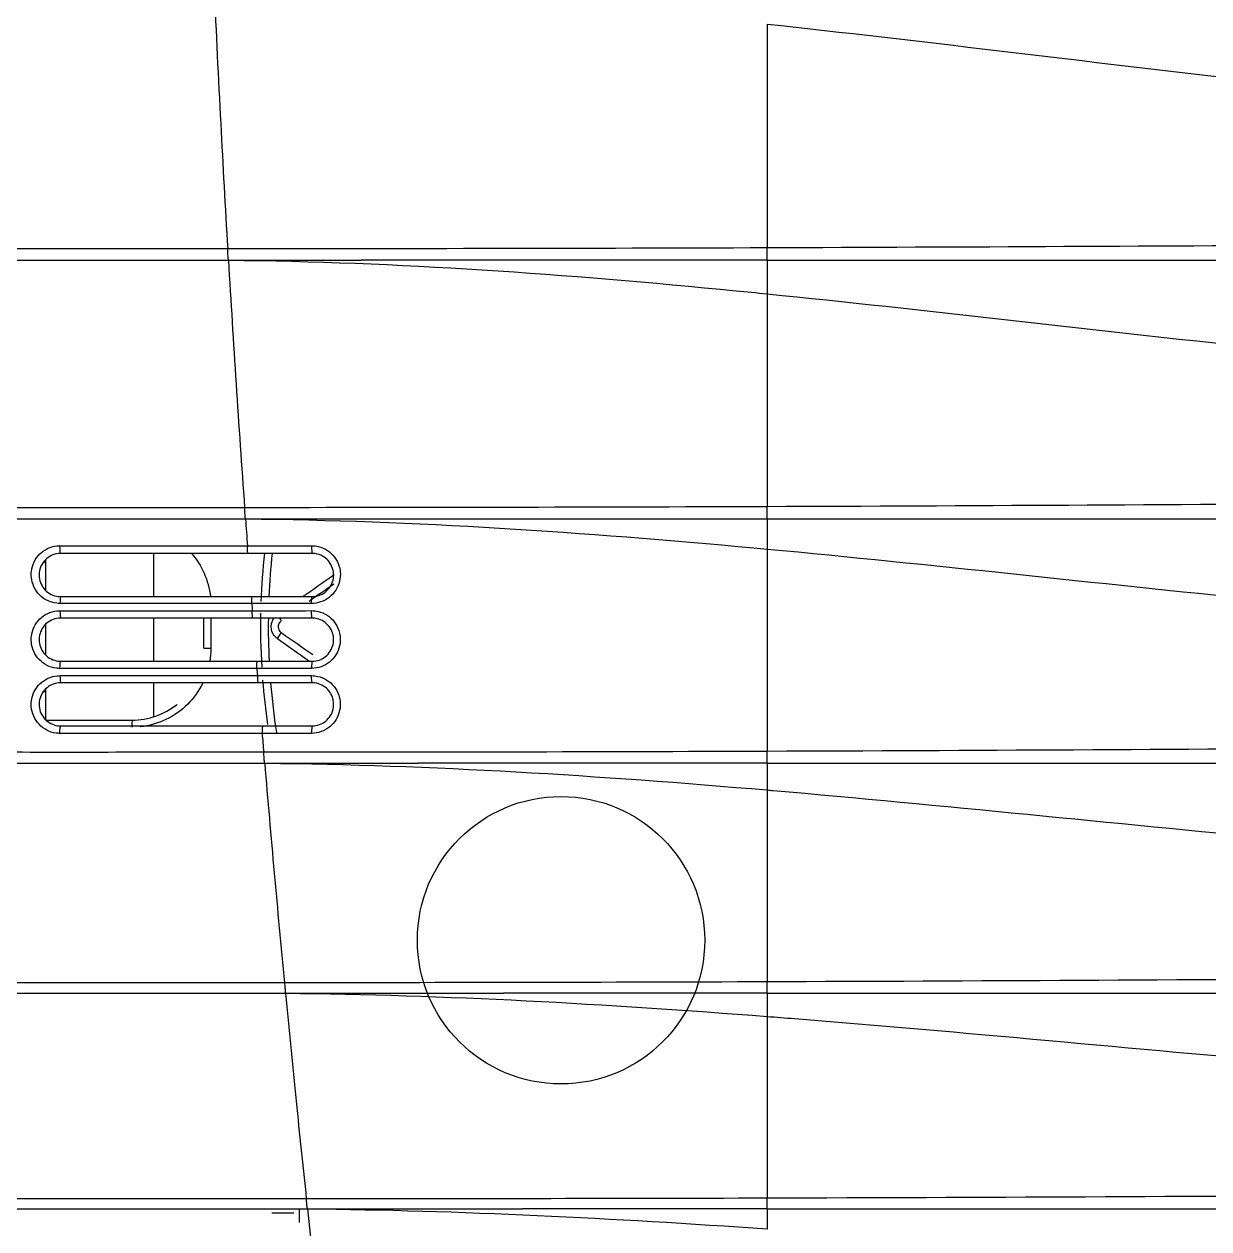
# Model space of a CAD drawing. Header units: inches. Extents: x 262342 to 305842, y 10210 to 38486.
# Drawn here: x 297170.4 to 297247.7, y 26767.4 to 26846 of the extents above; entities that cross this region are included whole.
import ezdxf

# ---------------------------------------------------------------- set-up
doc = ezdxf.new("R2010")
doc.units = ezdxf.units.IN
doc.header["$LTSCALE"] = 50
doc.header["$MEASUREMENT"] = 0
doc.layers.add('06-LIGHT', color=4, linetype='Continuous')

# ---------------------------------------------------------------- blocks, each defined once
blk = doc.blocks.new('*U945')
at = {"color": 8}
for p, q in [((59.94, 103.515), (59.94, 105.683)), ((67.44, 103.098), (67.44, 106.098)), ((59.793, 105.5), (59.94, 105.5)), ((67.44, 98.598), (67.44, 101.598)), ((59.94, 99.018), (59.94, 101.185)), ((76.319, 101.41), (76.32, 101.41)), ((76.32, 100.591), (76.319, 100.591)), ((59.794, 96.5), (59.94, 96.5)), ((59.94, 94.5), (59.94, 96.687)), ((67.44, 94.756), (67.44, 97.098)), ((77.19, 60.2), (75.662, 60.2))]:
    blk.add_line(p, q, dxfattribs=at)
at = {"color": 8, "ltscale": 5}
blk.add_circle((95.792, 79.185), 10, dxfattribs=at)
at = {"color": 8}
for centre, major_axis, ratio, start_param, end_param in [((77.459, 101), (70.962, 49.985), 0.017143, 1.522775, 1.553151), ((77.745, 100.591), (70.963, 49.485), 0.017199, 1.527422, 1.551665), ((78.307, 101), (70.246, 48.985), 0.017199, 1.535103, 1.559588), ((76.032, 101.819), (-0.286, 0.41), 0.038088, 3.171638, 4.101454), ((76.032, 100.181), (0.286, 0.41), 0.038088, 4.71878, 6.25314), ((77.745, 101.41), (-70.963, 49.485), 0.017199, 1.562687, 1.59367), ((78.307, 101), (-70.246, 48.985), 0.017199, 1.554496, 1.585784), ((77.459, 101), (-70.962, 49.985), 0.017143, 1.563014, 1.594553), ((71.44, 99.5), (-0.5, 0), 0.00112, 0, 1.53589), ((65.94, 94), (0, -0.5), 0.0349, 3.141593, 4.713595)]:
    blk.add_ellipse(centre, major_axis=major_axis, ratio=ratio, start_param=start_param, end_param=end_param, dxfattribs=at)
for points, degree, knots in [([(71.639, 145.5), (71.782, 142.342), (72.079, 136.274), (72.417, 130.194), (72.589, 127.287)], 3, [0, 0, 0, 0, 0.521593, 1, 1, 1, 1]), ([(110.141, 142.925), (110.141, 141.693), (110.141, 139.195), (110.14, 135.357), (110.14, 131.399), (110.14, 128.714), (110.14, 127.355)], 3, [0, 0, 0, 0, 0.240345, 0.487395, 0.740764, 1, 1, 1, 1]), ([(192.775, 127.689), (179.001, 127.689), (165.226, 127.621), (137.678, 127.474), (123.901, 127.401), (110.14, 127.355)], 3, [0, 0, 0, 0, 0.5, 0.5, 1, 1, 1, 1]), ([(72.589, 127.287), (61, 127.286), (49.428, 127.284), (26.337, 127.283), (14.808, 127.282), (3.367, 127.283)], 3, [0, 0, 0, 0, 0.5, 0.5, 1, 1, 1, 1]), ([(72.639, 126.5), (72.637, 126.522), (72.632, 126.566), (72.612, 126.883), (72.596, 127.154), (72.589, 127.287)], 3, [0, 0, 0, 0, 0.341178, 0.674287, 1, 1, 1, 1]), ([(110.14, 126.5), (110.14, 126.533), (110.139, 126.594), (110.139, 126.971), (110.139, 127.236), (110.14, 127.355)], 3, [0, 0, 0, 0, 0.391478, 0.72506, 1, 1, 1, 1]), ([(3.51, 126.5), (14.935, 126.5), (26.45, 126.5), (49.51, 126.5), (61.066, 126.5), (72.639, 126.5)], 3, [0, 0, 0, 0, 0.5, 0.5, 1, 1, 1, 1]), ([(72.64, 126.5), (84.41, 126.394), (96.94, 125.471), (109.417, 124.233), (110.141, 124.16)], 3, [0, 0, 0, 0, 0.941987, 1, 1, 1, 1]), ([(110.141, 124.158), (110.141, 122.989), (110.14, 120.616), (110.14, 116.969), (110.14, 113.202), (110.14, 110.644), (110.14, 109.349)], 3, [0, 0, 0, 0, 0.239883, 0.486718, 0.740192, 1, 1, 1, 1]), ([(73.766, 109.28), (62.172, 109.278), (50.594, 109.276), (27.488, 109.274), (15.954, 109.273), (4.492, 109.275)], 3, [0, 0, 0, 0, 0.5, 0.5, 1, 1, 1, 1]), ([(73.827, 108.5), (73.824, 108.521), (73.819, 108.564), (73.795, 108.875), (73.776, 109.145), (73.766, 109.28)], 3, [0, 0, 0, 0, 0.336576, 0.66963, 1, 1, 1, 1]), ([(110.14, 108.5), (110.139, 108.532), (110.138, 108.593), (110.138, 108.966), (110.139, 109.23), (110.14, 109.349)], 3, [0, 0, 0, 0, 0.391619, 0.725197, 1, 1, 1, 1]), ([(194.054, 109.71), (180.065, 109.711), (166.077, 109.638), (138.101, 109.478), (124.113, 109.398), (110.14, 109.349)], 3, [0, 0, 0, 0, 0.5, 0.5, 1, 1, 1, 1]), ([(4.63, 108.5), (16.079, 108.5), (27.6, 108.5), (50.68, 108.5), (62.245, 108.5), (73.827, 108.5)], 3, [0, 0, 0, 0, 0.5, 0.5, 1, 1, 1, 1]), ([(73.828, 108.5), (85.608, 108.394), (97.739, 107.55), (109.827, 106.432), (110.141, 106.403)], 3, [0, 0, 0, 0, 0.974091, 1, 1, 1, 1]), ([(60.916, 102.616), (60.839, 102.616), (60.763, 102.62), (60.464, 102.655), (60.242, 102.72), (59.838, 102.918), (59.65, 103.054), (59.334, 103.376), (59.201, 103.567), (59.01, 103.976), (58.949, 104.2), (58.912, 104.567), (58.913, 104.711), (58.955, 105.074), (59.018, 105.295), (59.212, 105.698), (59.345, 105.886), (59.66, 106.202), (59.847, 106.335), (60.248, 106.53), (60.467, 106.594), (60.764, 106.628), (60.84, 106.633), (60.916, 106.633)], 3, [0, 0, 0, 0, 0.036246, 0.036246, 0.144196, 0.144196, 0.252559, 0.252559, 0.361022, 0.361022, 0.469276, 0.469276, 0.536851, 0.536851, 0.643802, 0.643802, 0.750668, 0.750668, 0.857276, 0.857276, 0.963954, 0.963954, 1, 1, 1, 1]), ([(60.916, 106.633), (61.248, 106.633), (61.579, 106.633), (63.238, 106.633), (64.566, 106.633), (68.582, 106.633), (71.272, 106.634), (73.963, 106.634), (73.963, 106.634), (73.963, 106.634)], 3, [0, 0, 0, 0, 0.076326, 0.076326, 0.381632, 0.381632, 0.999995, 0.999995, 1, 1, 1, 1]), ([(73.963, 106.634), (73.963, 106.634), (73.963, 106.634), (74.295, 106.634), (74.627, 106.634), (76.116, 106.635), (77.273, 106.635), (78.431, 106.636)], 3, [0, 0, 0, 0, 0.000013, 0.000013, 0.223182, 0.223182, 1, 1, 1, 1]), ([(78.431, 106.636), (78.594, 106.636), (78.759, 106.616), (79.135, 106.521), (79.346, 106.428), (79.72, 106.181), (79.889, 106.022), (80.161, 105.663), (80.267, 105.457), (80.38, 105.105), (80.409, 104.963), (80.443, 104.597), (80.426, 104.367), (80.319, 103.932), (80.228, 103.72), (79.983, 103.344), (79.828, 103.175), (79.474, 102.901), (79.272, 102.793), (78.858, 102.654), (78.642, 102.619), (78.428, 102.618)], 3, [0, 0, 0, 0, 0.077851, 0.077851, 0.185317, 0.185317, 0.293315, 0.293315, 0.401647, 0.401647, 0.469766, 0.469766, 0.577002, 0.577002, 0.684259, 0.684259, 0.791133, 0.791133, 0.897844, 0.897844, 1, 1, 1, 1]), ([(60.965, 106.098), (60.908, 106.097), (60.851, 106.094), (60.629, 106.069), (60.464, 106.021), (60.164, 105.876), (60.024, 105.776), (59.788, 105.54), (59.688, 105.4), (59.543, 105.099), (59.495, 104.934), (59.464, 104.662), (59.463, 104.555), (59.49, 104.281), (59.537, 104.113), (59.68, 103.808), (59.779, 103.665), (60.016, 103.425), (60.157, 103.323), (60.46, 103.176), (60.626, 103.127), (60.85, 103.101), (60.908, 103.098), (60.965, 103.098)], 3, [0, 0, 0, 0, 0.03612, 0.03612, 0.142967, 0.142967, 0.249485, 0.249485, 0.356064, 0.356064, 0.462661, 0.462661, 0.530041, 0.530041, 0.638131, 0.638131, 0.746663, 0.746663, 0.855313, 0.855313, 0.96366, 0.96366, 1, 1, 1, 1]), ([(78.465, 103.098), (78.625, 103.098), (78.786, 103.124), (79.097, 103.227), (79.248, 103.308), (79.513, 103.512), (79.629, 103.639), (79.812, 103.919), (79.88, 104.077), (79.96, 104.403), (79.973, 104.574), (79.947, 104.847), (79.925, 104.953), (79.841, 105.216), (79.76, 105.37), (79.557, 105.638), (79.43, 105.757), (79.15, 105.942), (78.992, 106.011), (78.711, 106.082), (78.587, 106.097), (78.465, 106.098)], 3, [0, 0, 0, 0, 0.102245, 0.102245, 0.208882, 0.208882, 0.315495, 0.315495, 0.422426, 0.422426, 0.529438, 0.529438, 0.597522, 0.597522, 0.705987, 0.705987, 0.814273, 0.814273, 0.922037, 0.922037, 1, 1, 1, 1]), ([(110.14, 106.4), (110.14, 105.294), (110.14, 103.046), (110.14, 99.582), (110.14, 95.996), (110.14, 93.56), (110.14, 92.325)], 3, [0, 0, 0, 0, 0.238876, 0.485318, 0.739101, 1, 1, 1, 1]), ([(74.263, 102.617), (74.263, 102.617), (74.263, 102.617), (73.931, 102.617), (73.599, 102.617), (71.939, 102.617), (70.61, 102.616), (66.493, 102.616), (63.703, 102.616), (60.916, 102.616)], 3, [0, 0, 0, 0, 0.000004, 0.000004, 0.074608, 0.074608, 0.373021, 0.373021, 1, 1, 1, 1]), ([(78.428, 102.618), (78.096, 102.618), (77.763, 102.618), (76.375, 102.617), (75.319, 102.617), (74.263, 102.617), (74.263, 102.617), (74.263, 102.617)], 3, [0, 0, 0, 0, 0.239348, 0.239348, 0.999986, 0.999986, 1, 1, 1, 1]), ([(60.915, 98.097), (60.832, 98.097), (60.747, 98.102), (60.441, 98.141), (60.22, 98.209), (59.817, 98.412), (59.631, 98.55), (59.319, 98.875), (59.189, 99.067), (59.003, 99.478), (58.944, 99.701), (58.912, 100.065), (58.914, 100.208), (58.958, 100.57), (59.023, 100.79), (59.22, 101.192), (59.354, 101.379), (59.672, 101.693), (59.86, 101.825), (60.264, 102.017), (60.485, 102.079), (60.776, 102.11), (60.846, 102.114), (60.916, 102.114)], 3, [0, 0, 0, 0, 0.03981, 0.03981, 0.148007, 0.148007, 0.256203, 0.256203, 0.364183, 0.364183, 0.471842, 0.471842, 0.538525, 0.538525, 0.645662, 0.645662, 0.752693, 0.752693, 0.859719, 0.859719, 0.967018, 0.967018, 1, 1, 1, 1]), ([(60.965, 101.598), (60.913, 101.597), (60.861, 101.595), (60.643, 101.572), (60.477, 101.525), (60.174, 101.382), (60.033, 101.284), (59.795, 101.049), (59.694, 100.91), (59.546, 100.609), (59.497, 100.444), (59.465, 100.174), (59.463, 100.068), (59.487, 99.796), (59.532, 99.629), (59.671, 99.322), (59.768, 99.179), (60.002, 98.936), (60.142, 98.833), (60.444, 98.681), (60.61, 98.631), (60.839, 98.602), (60.902, 98.598), (60.965, 98.598)], 3, [0, 0, 0, 0, 0.03307, 0.03307, 0.140669, 0.140669, 0.24776, 0.24776, 0.354618, 0.354618, 0.461426, 0.461426, 0.527881, 0.527881, 0.635258, 0.635258, 0.743152, 0.743152, 0.851512, 0.851512, 0.960069, 0.960069, 1, 1, 1, 1]), ([(60.916, 102.114), (61.247, 102.114), (61.579, 102.114), (63.238, 102.114), (64.565, 102.114), (68.695, 102.114), (71.498, 102.114), (74.302, 102.115), (74.302, 102.115), (74.302, 102.115)], 3, [0, 0, 0, 0, 0.074389, 0.074389, 0.371944, 0.371944, 0.999996, 0.999996, 1, 1, 1, 1]), ([(70.94, 99.5), (70.94, 99.834), (70.94, 100.167), (70.94, 100.866), (70.94, 101.232), (70.94, 101.598)], 3, [0, 0, 0, 0, 0.476796, 0.476796, 1, 1, 1, 1]), ([(71.422, 101.598), (71.422, 101.565), (71.422, 101.532), (71.422, 100.833), (71.422, 100.166), (71.422, 99.5)], 3, [0, 0, 0, 0, 0.046661, 0.046661, 1, 1, 1, 1]), ([(74.302, 102.115), (74.302, 102.115), (74.302, 102.115), (74.634, 102.115), (74.966, 102.115), (76.341, 102.115), (77.384, 102.115), (78.428, 102.116)], 3, [0, 0, 0, 0, 0.000014, 0.000014, 0.241602, 0.241602, 1, 1, 1, 1]), ([(76.05, 100.173), (75.985, 100.218), (75.926, 100.271), (75.8, 100.415), (75.739, 100.513), (75.654, 100.721), (75.629, 100.834), (75.619, 101.017), (75.623, 101.088), (75.651, 101.269), (75.688, 101.379), (75.765, 101.523), (75.792, 101.566), (75.822, 101.606)], 3, [0, 0, 0, 0, 0.145885, 0.145885, 0.355443, 0.355443, 0.565518, 0.565518, 0.695707, 0.695707, 0.906755, 0.906755, 1, 1, 1, 1]), ([(78.428, 102.116), (78.583, 102.116), (78.739, 102.098), (79.108, 102.01), (79.32, 101.919), (79.698, 101.676), (79.869, 101.519), (80.145, 101.163), (80.254, 100.959), (80.37, 100.61), (80.4, 100.47), (80.44, 100.106), (80.427, 99.877), (80.326, 99.44), (80.238, 99.227), (80, 98.848), (79.847, 98.677), (79.498, 98.397), (79.297, 98.286), (78.875, 98.137), (78.649, 98.099), (78.426, 98.098)], 3, [0, 0, 0, 0, 0.073729, 0.073729, 0.181483, 0.181483, 0.289444, 0.289444, 0.397393, 0.397393, 0.464668, 0.464668, 0.571754, 0.571754, 0.678827, 0.678827, 0.785803, 0.785803, 0.892946, 0.892946, 1, 1, 1, 1]), ([(78.465, 98.598), (78.632, 98.598), (78.801, 98.627), (79.117, 98.737), (79.268, 98.82), (79.529, 99.029), (79.644, 99.157), (79.822, 99.44), (79.888, 99.598), (79.963, 99.924), (79.973, 100.096), (79.943, 100.368), (79.92, 100.472), (79.833, 100.733), (79.751, 100.885), (79.544, 101.151), (79.416, 101.268), (79.133, 101.45), (78.974, 101.518), (78.698, 101.584), (78.581, 101.597), (78.465, 101.598)], 3, [0, 0, 0, 0, 0.107278, 0.107278, 0.214509, 0.214509, 0.321349, 0.321349, 0.428125, 0.428125, 0.534902, 0.534902, 0.602044, 0.602044, 0.709956, 0.709956, 0.818084, 0.818084, 0.926117, 0.926117, 1, 1, 1, 1]), ([(76.319, 101.41), (76.301, 101.398), (76.284, 101.384), (76.227, 101.332), (76.191, 101.287), (76.137, 101.188), (76.118, 101.133), (76.104, 101.044), (76.102, 101.008), (76.107, 100.918), (76.12, 100.862), (76.163, 100.759), (76.193, 100.71), (76.257, 100.639), (76.286, 100.613), (76.319, 100.591)], 3, [0, 0, 0, 0, 0.066277, 0.066277, 0.243538, 0.243538, 0.419249, 0.419249, 0.527308, 0.527308, 0.701967, 0.701967, 0.877213, 0.877213, 1, 1, 1, 1]), ([(76.32, 101.41), (76.274, 101.378), (76.233, 101.337), (76.167, 101.246), (76.142, 101.195), (76.11, 101.087), (76.103, 101.03), (76.109, 100.919), (76.122, 100.863), (76.164, 100.76), (76.194, 100.711), (76.257, 100.64), (76.287, 100.613), (76.32, 100.591)], 3, [0, 0, 0, 0, 0.175877, 0.175877, 0.351794, 0.351794, 0.527146, 0.527146, 0.701996, 0.701996, 0.876911, 0.876911, 1, 1, 1, 1]), ([(74.616, 98.097), (74.616, 98.097), (74.616, 98.097), (74.284, 98.097), (73.952, 98.097), (72.291, 98.097), (70.963, 98.097), (66.727, 98.097), (63.821, 98.097), (60.915, 98.097)], 3, [0, 0, 0, 0, 0.000004, 0.000004, 0.072684, 0.072684, 0.363403, 0.363403, 1, 1, 1, 1]), ([(78.426, 98.098), (78.094, 98.098), (77.761, 98.098), (76.491, 98.098), (75.553, 98.097), (74.616, 98.097), (74.616, 98.097), (74.616, 98.097)], 3, [0, 0, 0, 0, 0.261588, 0.261588, 0.999984, 0.999984, 1, 1, 1, 1]), ([(60.915, 93.578), (60.824, 93.578), (60.733, 93.584), (60.42, 93.628), (60.199, 93.698), (59.799, 93.905), (59.614, 94.045), (59.307, 94.373), (59.179, 94.565), (58.998, 94.975), (58.941, 95.199), (58.911, 95.561), (58.915, 95.702), (58.96, 96.062), (59.027, 96.283), (59.227, 96.685), (59.363, 96.871), (59.684, 97.184), (59.874, 97.314), (60.28, 97.503), (60.503, 97.564), (60.789, 97.591), (60.852, 97.595), (60.915, 97.595)], 3, [0, 0, 0, 0, 0.043237, 0.043237, 0.151417, 0.151417, 0.259221, 0.259221, 0.366628, 0.366628, 0.473779, 0.473779, 0.539795, 0.539795, 0.647301, 0.647301, 0.754686, 0.754686, 0.862228, 0.862228, 0.97008, 0.97008, 1, 1, 1, 1]), ([(60.915, 97.595), (61.247, 97.595), (61.579, 97.595), (63.238, 97.595), (64.565, 97.595), (68.812, 97.595), (71.734, 97.595), (74.656, 97.595), (74.656, 97.595), (74.656, 97.595)], 3, [0, 0, 0, 0, 0.072467, 0.072467, 0.362336, 0.362336, 0.999996, 0.999996, 1, 1, 1, 1]), ([(74.656, 97.595), (74.656, 97.595), (74.656, 97.595), (74.988, 97.595), (75.32, 97.595), (76.577, 97.595), (77.501, 97.596), (78.426, 97.596)], 3, [0, 0, 0, 0, 0.000016, 0.000016, 0.264399, 0.264399, 1, 1, 1, 1]), ([(78.426, 97.596), (78.574, 97.596), (78.723, 97.579), (79.086, 97.497), (79.3, 97.408), (79.68, 97.168), (79.852, 97.013), (80.131, 96.66), (80.242, 96.458), (80.361, 96.113), (80.393, 95.975), (80.437, 95.613), (80.427, 95.383), (80.332, 94.945), (80.247, 94.731), (80.014, 94.349), (79.863, 94.175), (79.517, 93.891), (79.317, 93.776), (78.889, 93.62), (78.655, 93.579), (78.424, 93.579)], 3, [0, 0, 0, 0, 0.070469, 0.070469, 0.178273, 0.178273, 0.285981, 0.285981, 0.393451, 0.393451, 0.45984, 0.45984, 0.56702, 0.56702, 0.674158, 0.674158, 0.781457, 0.781457, 0.889124, 0.889124, 1, 1, 1, 1]), ([(60.965, 97.098), (60.918, 97.097), (60.87, 97.095), (60.656, 97.075), (60.489, 97.03), (60.184, 96.888), (60.042, 96.791), (59.801, 96.557), (59.7, 96.418), (59.55, 96.119), (59.499, 95.953), (59.465, 95.684), (59.463, 95.579), (59.485, 95.308), (59.528, 95.141), (59.664, 94.835), (59.759, 94.691), (59.99, 94.446), (60.128, 94.342), (60.428, 94.187), (60.594, 94.135), (60.828, 94.102), (60.897, 94.098), (60.965, 94.098)], 3, [0, 0, 0, 0, 0.029999, 0.029999, 0.138229, 0.138229, 0.245973, 0.245973, 0.35332, 0.35332, 0.460576, 0.460576, 0.526373, 0.526373, 0.633179, 0.633179, 0.740371, 0.740371, 0.848192, 0.848192, 0.95664, 0.95664, 1, 1, 1, 1]), ([(70.852, 97.07), (70.586, 96.53), (70.234, 96.033), (68.931, 94.731), (67.748, 94.167), (66.504, 94.031)], 3, [0, 0, 0, 0, 0.32606, 0.32606, 1, 1, 1, 1]), ([(78.465, 94.098), (78.469, 94.098), (78.474, 94.098), (78.647, 94.099), (78.817, 94.13), (79.134, 94.245), (79.284, 94.33), (79.543, 94.543), (79.656, 94.672), (79.83, 94.958), (79.894, 95.117), (79.965, 95.444), (79.973, 95.616), (79.939, 95.886), (79.915, 95.989), (79.826, 96.247), (79.743, 96.398), (79.534, 96.662), (79.405, 96.777), (79.12, 96.957), (78.96, 97.023), (78.687, 97.085), (78.576, 97.097), (78.465, 97.098)], 3, [0, 0, 0, 0, 0.002854, 0.002854, 0.111107, 0.111107, 0.219012, 0.219012, 0.32633, 0.32633, 0.433264, 0.433264, 0.540124, 0.540124, 0.606323, 0.606323, 0.713618, 0.713618, 0.821361, 0.821361, 0.929377, 0.929377, 1, 1, 1, 1]), ([(74.984, 93.578), (74.984, 93.578), (74.984, 93.578), (74.652, 93.578), (74.32, 93.578), (72.659, 93.578), (71.331, 93.578), (66.973, 93.578), (63.943, 93.578), (60.915, 93.578)], 3, [0, 0, 0, 0, 0.000004, 0.000004, 0.070781, 0.070781, 0.353888, 0.353888, 1, 1, 1, 1]), ([(78.424, 93.579), (78.092, 93.578), (77.76, 93.578), (76.613, 93.578), (75.798, 93.578), (74.984, 93.578), (74.984, 93.578), (74.984, 93.578)], 3, [0, 0, 0, 0, 0.289659, 0.289659, 0.999983, 0.999983, 1, 1, 1, 1]), ([(75.094, 92.26), (69.316, 92.26), (63.541, 92.259), (51.832, 92.26), (45.899, 92.26), (33.387, 92.261), (26.808, 92.261), (15.407, 92.262), (10.578, 92.262), (5.759, 92.264)], 3, [0, 0, 0, 0, 0.249054, 0.249054, 0.505367, 0.505367, 0.790188, 0.790188, 1, 1, 1, 1]), ([(75.162, 91.5), (75.16, 91.52), (75.154, 91.561), (75.127, 91.86), (75.105, 92.127), (75.094, 92.26)], 3, [0, 0, 0, 0, 0.333195, 0.666203, 1, 1, 1, 1]), ([(110.14, 91.5), (110.139, 91.531), (110.138, 91.59), (110.138, 91.951), (110.139, 92.209), (110.14, 92.325)], 3, [0, 0, 0, 0, 0.392153, 0.725723, 1, 1, 1, 1]), ([(195.495, 92.711), (181.266, 92.711), (167.036, 92.632), (138.58, 92.459), (124.351, 92.375), (110.14, 92.325)], 3, [0, 0, 0, 0, 0.5, 0.5, 1, 1, 1, 1]), ([(5.891, 91.5), (10.704, 91.5), (15.527, 91.5), (26.916, 91.5), (33.488, 91.5), (45.99, 91.5), (51.918, 91.5), (63.617, 91.5), (69.388, 91.5), (75.162, 91.5)], 3, [0, 0, 0, 0, 0.20974, 0.20974, 0.494552, 0.494552, 0.750903, 0.750903, 1, 1, 1, 1]), ([(110.14, 89.639), (110.281, 89.627), (122.215, 88.603), (134.111, 87.333), (145.88, 86.24)], 3, [0, 0, 0, 0, 0.011752, 1, 1, 1, 1]), ([(110.14, 89.639), (110.14, 88.587), (110.14, 86.45), (110.14, 83.163), (110.14, 79.762), (110.14, 77.458), (110.14, 76.289)], 3, [0, 0, 0, 0, 0.238679, 0.484981, 0.738792, 1, 1, 1, 1]), ([(110.14, 75.5), (110.139, 75.53), (110.138, 75.585), (110.139, 75.929), (110.139, 76.177), (110.14, 76.289)], 3, [0, 0, 0, 0, 0.394601, 0.728178, 1, 1, 1, 1]), ([(197.061, 76.704), (182.57, 76.704), (168.079, 76.614), (139.101, 76.426), (124.612, 76.339), (110.14, 76.289)], 3, [0, 0, 0, 0, 0.5, 0.5, 1, 1, 1, 1]), ([(7.261, 75.5), (23.133, 75.5), (41.409, 75.5), (58.556, 75.5), (76.613, 75.5)], 2, [0, 0, 0, 0.492905, 0.492905, 1, 1, 1]), ([(76.538, 76.23), (76.55, 76.1), (76.574, 75.842), (76.603, 75.557), (76.609, 75.519), (76.612, 75.5)], 3, [0, 0, 0, 0, 0.336886, 0.669865, 1, 1, 1, 1]), ([(76.613, 75.5), (76.853, 72.996), (77.325, 68.213), (77.822, 63.45), (78.063, 61.196)], 3, [0, 0, 0, 0, 0.524499, 1, 1, 1, 1]), ([(110.141, 73.886), (110.14, 72.885), (110.14, 70.851), (110.14, 67.734), (110.14, 64.514), (110.14, 62.34), (110.14, 61.236)], 3, [0, 0, 0, 0, 0.238264, 0.484327, 0.738251, 1, 1, 1, 1]), ([(110.141, 73.885), (110.773, 73.836), (123.217, 72.861), (135.63, 71.638), (147.423, 70.629)], 3, [0, 0, 0, 0, 0.050839, 1, 1, 1, 1]), ([(78.141, 60.5), (78.139, 60.518), (78.133, 60.553), (78.103, 60.82), (78.076, 61.07), (78.063, 61.196)], 3, [0, 0, 0, 0, 0.326547, 0.659518, 1, 1, 1, 1]), ([(110.14, 60.5), (110.14, 60.528), (110.139, 60.579), (110.139, 60.897), (110.14, 61.131), (110.14, 61.236)], 3, [0, 0, 0, 0, 0.395935, 0.729503, 1, 1, 1, 1]), ([(198.72, 61.622), (183.953, 61.622), (169.185, 61.528), (139.654, 61.351), (124.89, 61.277), (110.14, 61.236)], 3, [0, 0, 0, 0, 0.5, 0.5, 1, 1, 1, 1]), ([(78.143, 60.5), (78.394, 58.154), (78.883, 53.684), (79.392, 49.25), (79.637, 47.16)], 3, [0, 0, 0, 0, 0.524989, 1, 1, 1, 1])]:
    blk.add_open_spline(points, degree=degree, knots=knots, dxfattribs=at)
for points in [[(110.141, 142.926), (120.787, 141.779), (131.393, 140.423), (142.016, 139.22)], [(110.14, 127.355), (97.611, 127.313), (85.089, 127.289), (72.589, 127.287)], [(72.639, 126.5), (75.719, 126.5), (78.8, 126.5), (81.882, 126.5)], [(72.639, 126.5), (72.64, 126.5), (72.64, 126.5), (72.64, 126.5)], [(72.64, 126.5), (72.977, 120.777), (73.354, 115.024), (73.766, 109.28)], [(110.14, 126.5), (100.714, 126.5), (91.295, 126.5), (81.882, 126.5)], [(110.14, 126.5), (115.55, 126.5), (120.961, 126.5), (126.374, 126.5)], [(110.14, 126.5), (110.141, 125.709), (110.141, 124.929), (110.141, 124.158)], [(126.374, 126.5), (131.832, 126.5), (137.291, 126.5), (142.751, 126.5)], [(110.141, 124.158), (121.161, 123.049), (132.141, 121.719), (143.136, 120.545)], [(110.14, 109.349), (98.004, 109.306), (85.875, 109.281), (73.766, 109.28)], [(73.827, 108.5), (85.917, 108.5), (98.024, 108.5), (110.14, 108.5)], [(73.827, 108.5), (73.827, 108.5), (73.827, 108.5), (73.828, 108.5)], [(73.828, 108.5), (73.872, 107.879), (73.917, 107.256), (73.963, 106.634)], [(110.14, 108.5), (115.434, 108.5), (120.73, 108.5), (126.027, 108.5)], [(110.14, 108.5), (110.141, 107.785), (110.141, 107.079), (110.14, 106.384)], [(126.027, 108.5), (131.976, 108.5), (137.927, 108.5), (143.878, 108.5)], [(60.965, 106.098), (60.938, 106.098), (60.914, 106.36), (60.916, 106.633)], [(74.005, 106.098), (73.982, 106.098), (73.961, 106.361), (73.963, 106.634)], [(78.431, 106.636), (78.429, 106.362), (78.446, 106.098), (78.465, 106.098)], [(74.005, 106.098), (69.656, 106.098), (65.309, 106.098), (60.965, 106.098)], [(70.061, 106.121), (70.792, 105.283), (71.261, 104.219), (71.388, 103.105)], [(78.465, 106.098), (76.977, 106.098), (75.491, 106.098), (74.005, 106.098)], [(74.93, 102.744), (74.972, 103.87), (75.053, 104.995), (75.174, 106.115)], [(75.688, 106.114), (75.581, 105.112), (75.505, 104.106), (75.461, 103.099)], [(110.141, 106.401), (121.594, 105.335), (133.009, 104.033), (144.437, 102.891)], [(60.965, 103.098), (60.94, 103.098), (60.917, 102.871), (60.916, 102.616)], [(60.965, 103.098), (65.409, 103.098), (69.856, 103.098), (74.306, 103.098)], [(74.263, 102.617), (74.264, 102.872), (74.284, 103.098), (74.306, 103.098)], [(74.263, 102.617), (74.276, 102.449), (74.289, 102.282), (74.302, 102.115)], [(74.306, 103.098), (75.692, 103.098), (77.078, 103.098), (78.465, 103.098)], [(78.428, 102.618), (78.429, 102.873), (78.446, 103.098), (78.465, 103.098)], [(60.916, 102.114), (60.915, 101.847), (60.939, 101.598), (60.965, 101.598)], [(74.344, 101.598), (69.882, 101.598), (65.422, 101.598), (60.965, 101.598)], [(74.344, 101.598), (74.322, 101.598), (74.301, 101.847), (74.302, 102.115)], [(78.465, 101.598), (77.091, 101.598), (75.717, 101.598), (74.344, 101.598)], [(74.982, 98.189), (74.908, 99.44), (74.883, 100.694), (74.908, 101.947)], [(75.419, 101.599), (75.406, 100.596), (75.425, 99.592), (75.476, 98.59)], [(78.465, 101.598), (78.445, 101.598), (78.427, 101.848), (78.428, 102.116)], [(71.422, 99.5), (71.422, 99.195), (71.396, 98.892), (71.345, 98.594)], [(60.915, 98.097), (60.915, 98.359), (60.939, 98.598), (60.965, 98.598)], [(60.965, 98.598), (65.527, 98.598), (70.091, 98.598), (74.659, 98.598)], [(74.616, 98.097), (74.616, 98.359), (74.636, 98.598), (74.659, 98.598)], [(74.616, 98.097), (74.629, 97.93), (74.643, 97.763), (74.656, 97.595)], [(74.659, 98.598), (75.927, 98.598), (77.196, 98.598), (78.465, 98.598)], [(78.465, 98.598), (78.444, 98.598), (78.426, 98.36), (78.426, 98.098)], [(60.915, 97.595), (60.916, 97.334), (60.939, 97.098), (60.965, 97.098)], [(74.656, 97.595), (74.656, 97.334), (74.677, 97.098), (74.699, 97.098)], [(75.389, 94.19), (75.24, 95.218), (75.125, 96.25), (75.044, 97.285)], [(78.465, 97.098), (78.444, 97.098), (78.426, 97.335), (78.426, 97.596)], [(74.699, 97.098), (70.118, 97.098), (65.54, 97.098), (60.965, 97.098)], [(78.465, 97.098), (77.209, 97.098), (75.954, 97.098), (74.699, 97.098)], [(75.574, 97.096), (75.668, 95.938), (75.805, 94.784), (75.983, 93.636)], [(65.94, 94.5), (67.074, 94.5), (68.188, 94.9), (69.064, 95.598)], [(59.966, 94.5), (61.957, 94.5), (63.948, 94.5), (65.94, 94.5)], [(60.915, 93.578), (60.914, 93.846), (60.938, 94.098), (60.965, 94.098)], [(60.965, 94.098), (65.649, 94.098), (70.337, 94.098), (75.027, 94.098)], [(75.027, 94.098), (75.004, 94.098), (74.983, 93.846), (74.984, 93.578)], [(75.027, 94.098), (76.173, 94.098), (77.319, 94.098), (78.465, 94.098)], [(78.465, 94.098), (78.443, 94.098), (78.423, 93.846), (78.424, 93.579)], [(74.984, 93.578), (75.021, 93.138), (75.057, 92.699), (75.094, 92.26)], [(110.14, 92.325), (98.447, 92.283), (86.761, 92.26), (75.094, 92.26)], [(75.162, 91.5), (78.719, 91.5), (82.277, 91.5), (85.837, 91.5)], [(75.162, 91.5), (75.163, 91.5), (75.163, 91.5), (75.164, 91.5)], [(75.164, 91.5), (86.809, 91.393), (98.492, 90.636), (110.14, 89.64)], [(75.164, 91.5), (75.591, 86.417), (76.051, 81.307), (76.538, 76.23)], [(110.14, 91.5), (102.034, 91.5), (93.933, 91.5), (85.837, 91.5)], [(110.14, 91.5), (114.723, 91.5), (119.307, 91.5), (123.893, 91.5)], [(110.14, 91.5), (110.141, 90.866), (110.141, 90.24), (110.14, 89.624)], [(123.893, 91.5), (131.06, 91.5), (138.231, 91.5), (145.401, 91.5)], [(110.14, 76.289), (98.93, 76.25), (87.725, 76.228), (76.538, 76.23)], [(76.538, 76.23), (53.323, 76.234), (30.152, 76.237), (7.136, 76.25)], [(7.26, 75.5), (30.261, 75.5), (53.413, 75.5), (76.612, 75.5)], [(76.612, 75.5), (77.015, 75.5), (77.418, 75.5), (77.821, 75.5)], [(76.612, 75.5), (76.612, 75.5), (76.613, 75.5), (76.613, 75.5)], [(76.613, 75.5), (87.776, 75.394), (98.968, 74.75), (110.141, 73.887)], [(77.821, 75.5), (81.926, 75.5), (86.033, 75.5), (90.143, 75.5)], [(90.143, 75.5), (90.687, 75.5), (91.231, 75.5), (91.776, 75.5)], [(110.14, 75.5), (104.016, 75.5), (97.894, 75.5), (91.776, 75.5)], [(110.14, 75.5), (121.46, 75.5), (132.789, 75.5), (144.121, 75.5)], [(110.14, 75.5), (110.141, 74.954), (110.141, 74.416), (110.141, 73.885)], [(78.063, 61.196), (54.841, 61.205), (31.659, 61.215), (8.593, 61.236)], [(110.14, 61.236), (99.44, 61.207), (88.745, 61.192), (78.063, 61.196)], [(8.704, 60.5), (31.76, 60.5), (54.93, 60.5), (78.141, 60.5)], [(77.564, 60.5), (77.564, 60.185), (77.564, 59.87), (77.564, 59.555)], [(78.141, 60.5), (82.033, 60.5), (85.927, 60.5), (89.822, 60.5)], [(78.141, 60.5), (78.142, 60.5), (78.142, 60.5), (78.143, 60.5)], [(78.143, 60.5), (88.798, 60.395), (99.476, 59.846), (110.141, 59.104)], [(89.822, 60.5), (90.919, 60.5), (92.016, 60.5), (93.114, 60.5)], [(110.14, 60.5), (104.463, 60.5), (98.787, 60.5), (93.114, 60.5)], [(110.14, 60.5), (122.927, 60.5), (135.724, 60.5), (148.523, 60.5)], [(110.141, 60.5), (110.141, 60.024), (110.142, 59.554), (110.141, 59.092)]]:
    blk.add_open_spline(points, degree=3, dxfattribs=at)
blk = doc.blocks.new('acqkd')
at = {"layer": '06-LIGHT', "xscale": 0.9375580759604136, "yscale": 0.9375580759604136, "zscale": 0.9375580759604136, "rotation": 359.9999999999999}
blk.add_blockref('*U945', (1570160.058, 1746418.473), dxfattribs=at)

msp = doc.modelspace()

# ---------------------------------------------------------------- block references
at = {"color": 0}
msp.add_blockref('acqkd', (-1273044.414, -1719706.473), dxfattribs=at)

doc.saveas('drawing.dxf')
